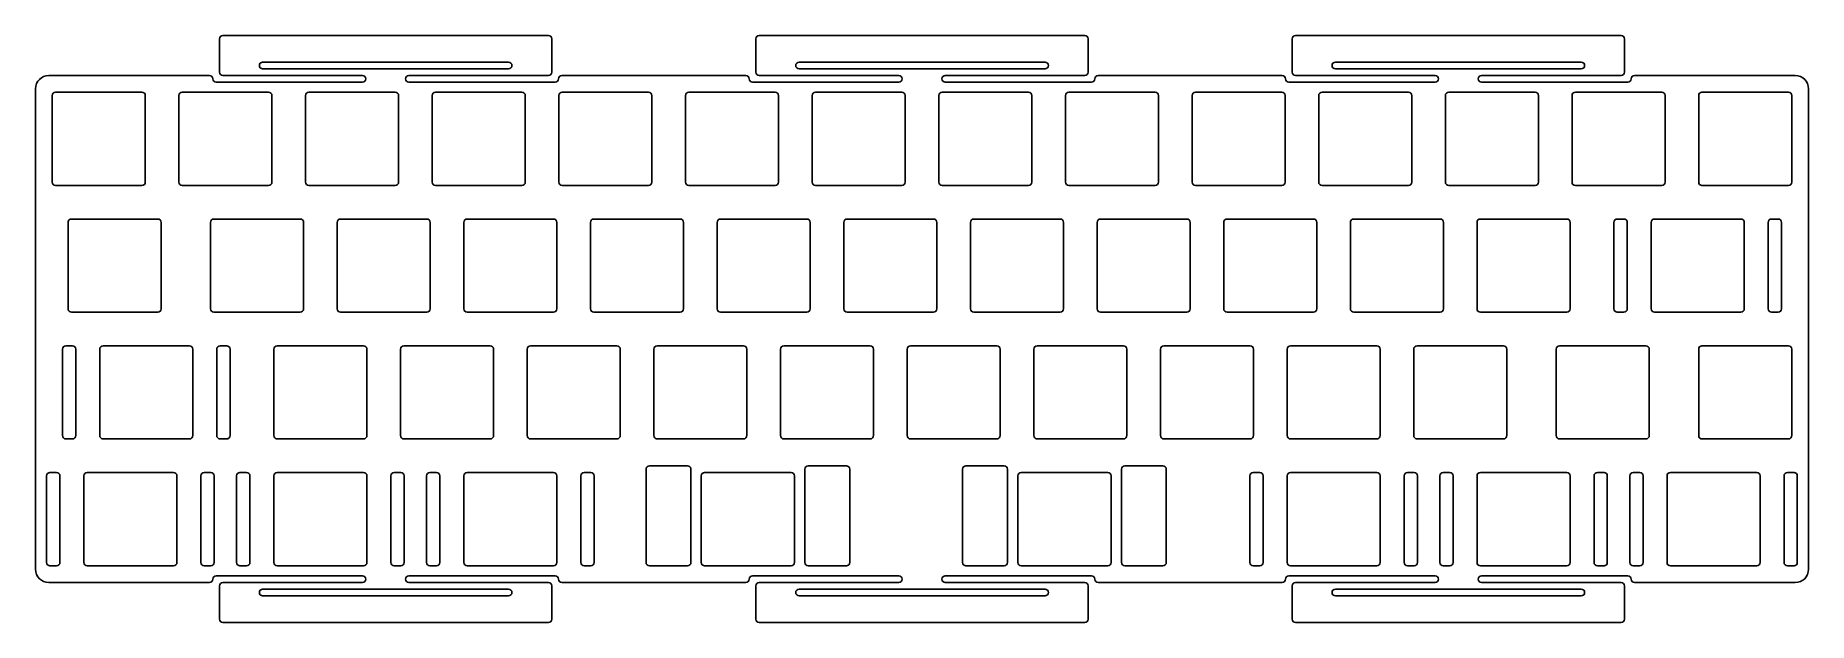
# Model space of a CAD drawing. Header units: millimetres. Extents: x 11 to 278, y 9 to 97.
import ezdxf

# ---------------------------------------------------------------- set-up
doc = ezdxf.new("R2010")
doc.units = ezdxf.units.MM

msp = doc.modelspace()

# ---------------------------------------------------------------- linework, layer by layer
for p, q in [((38.67, 91.93), (38.67, 96.93)), ((39.17, 97.43), (88.17, 97.43)), ((88.67, 91.93), (88.67, 96.93)), ((119.35, 91.93), (119.35, 96.93)), ((119.85, 97.43), (168.85, 97.43)), ((169.35, 91.93), (169.35, 96.93)), ((200.02, 91.93), (200.02, 96.93)), ((200.52, 97.43), (249.52, 97.43)), ((250.02, 91.93), (250.02, 96.93)), ((45.17, 93.43), (82.17, 93.43)), ((125.85, 93.43), (162.85, 93.43)), ((206.52, 93.43), (243.52, 93.43)), ((13, 91.43), (37.17, 91.43)), ((37.67, 90.93), (37.67, 90.93)), ((60.17, 91.43), (39.17, 91.43)), ((44.67, 92.93), (44.67, 92.93)), ((45.17, 92.43), (82.17, 92.43)), ((60.67, 90.93), (60.67, 90.93)), ((66.67, 90.93), (66.67, 90.93)), ((67.17, 91.43), (88.17, 91.43)), ((82.67, 92.93), (82.67, 92.93)), ((90.17, 91.43), (117.85, 91.43)), ((118.35, 90.93), (118.35, 90.93)), ((140.85, 91.43), (119.85, 91.43)), ((125.35, 92.93), (125.35, 92.93)), ((125.85, 92.43), (162.85, 92.43)), ((141.35, 90.93), (141.35, 90.93)), ((147.35, 90.93), (147.35, 90.93)), ((147.85, 91.43), (168.85, 91.43)), ((163.35, 92.93), (163.35, 92.93)), ((170.35, 90.93), (170.35, 90.93)), ((170.85, 91.43), (198.52, 91.43)), ((221.52, 91.43), (200.52, 91.43)), ((206.02, 92.93), (206.02, 92.93)), ((206.52, 92.43), (243.52, 92.43)), ((222.02, 90.93), (222.02, 90.93)), ((228.02, 90.93), (228.02, 90.93)), ((228.52, 91.43), (249.52, 91.43)), ((244.02, 92.93), (244.02, 92.93)), ((251.02, 90.93), (251.02, 90.93)), ((275.7, 91.43), (251.52, 91.43)), ((11, 89.43), (11, 17.23)), ((13.52, 88.41), (13.52, 75.41)), ((14.02, 88.91), (27.02, 88.91)), ((27.52, 88.41), (27.52, 75.41)), ((32.57, 88.41), (32.57, 75.41)), ((33.07, 88.91), (46.07, 88.91)), ((38.17, 90.43), (60.17, 90.43)), ((46.57, 88.41), (46.57, 75.41)), ((51.62, 88.41), (51.62, 75.41)), ((52.12, 88.91), (65.12, 88.91)), ((65.62, 88.41), (65.62, 75.41)), ((89.17, 90.43), (67.17, 90.43)), ((70.67, 88.41), (70.67, 75.41)), ((71.17, 88.91), (84.17, 88.91)), ((84.67, 88.41), (84.67, 75.41)), ((89.72, 88.41), (89.72, 75.41)), ((90.22, 88.91), (103.22, 88.91)), ((103.72, 88.41), (103.72, 75.41)), ((108.77, 88.41), (108.77, 75.41)), ((109.27, 88.91), (122.27, 88.91)), ((118.85, 90.43), (140.85, 90.43)), ((122.77, 88.41), (122.77, 75.41)), ((127.82, 88.41), (127.82, 75.41)), ((128.32, 88.91), (141.32, 88.91)), ((141.82, 88.41), (141.82, 75.41)), ((146.87, 88.41), (146.87, 75.41)), ((147.37, 88.91), (160.37, 88.91)), ((169.85, 90.43), (147.85, 90.43)), ((160.87, 88.41), (160.87, 75.41)), ((165.92, 88.41), (165.92, 75.41)), ((166.42, 88.91), (179.42, 88.91)), ((179.92, 88.41), (179.92, 75.41)), ((184.97, 88.41), (184.97, 75.41)), ((185.47, 88.91), (198.47, 88.91)), ((198.97, 88.41), (198.97, 75.41)), ((199.52, 90.43), (221.52, 90.43)), ((204.02, 88.41), (204.02, 75.41)), ((204.52, 88.91), (217.52, 88.91)), ((218.02, 88.41), (218.02, 75.41)), ((223.07, 88.41), (223.07, 75.41)), ((223.57, 88.91), (236.57, 88.91)), ((250.52, 90.43), (228.52, 90.43)), ((237.07, 88.41), (237.07, 75.41)), ((242.12, 88.41), (242.12, 75.41)), ((242.62, 88.91), (255.62, 88.91)), ((256.12, 88.41), (256.12, 75.41)), ((261.17, 88.41), (261.17, 75.41)), ((261.67, 88.91), (274.67, 88.91)), ((275.17, 88.41), (275.17, 75.41)), ((277.7, 89.43), (277.7, 17.23)), ((14.02, 74.91), (27.02, 74.91)), ((33.07, 74.91), (46.07, 74.91)), ((52.12, 74.91), (65.12, 74.91)), ((71.17, 74.91), (84.17, 74.91)), ((90.22, 74.91), (103.22, 74.91)), ((109.27, 74.91), (122.27, 74.91)), ((128.32, 74.91), (141.32, 74.91)), ((147.37, 74.91), (160.37, 74.91)), ((166.42, 74.91), (179.42, 74.91)), ((185.47, 74.91), (198.47, 74.91)), ((204.52, 74.91), (217.52, 74.91)), ((223.57, 74.91), (236.57, 74.91)), ((242.62, 74.91), (255.62, 74.91)), ((261.67, 74.91), (274.67, 74.91)), ((15.9, 69.36), (15.9, 56.36)), ((16.4, 69.86), (29.4, 69.86)), ((29.9, 69.36), (29.9, 56.36)), ((37.33, 69.36), (37.33, 56.36)), ((37.83, 69.86), (50.83, 69.86)), ((51.33, 69.36), (51.33, 56.36)), ((56.38, 69.36), (56.38, 56.36)), ((56.88, 69.86), (69.88, 69.86)), ((70.38, 69.36), (70.38, 56.36)), ((75.43, 69.36), (75.43, 56.36)), ((75.93, 69.86), (88.93, 69.86)), ((89.43, 69.36), (89.43, 56.36)), ((94.48, 69.36), (94.48, 56.36)), ((94.98, 69.86), (107.98, 69.86)), ((108.48, 69.36), (108.48, 56.36)), ((113.53, 69.36), (113.53, 56.36)), ((114.03, 69.86), (127.03, 69.86)), ((127.53, 69.36), (127.53, 56.36)), ((132.58, 69.36), (132.58, 56.36)), ((133.08, 69.86), (146.08, 69.86)), ((146.58, 69.36), (146.58, 56.36)), ((151.63, 69.36), (151.63, 56.36)), ((152.13, 69.86), (165.13, 69.86)), ((165.63, 69.36), (165.63, 56.36)), ((170.68, 69.36), (170.68, 56.36)), ((171.18, 69.86), (184.18, 69.86)), ((184.68, 69.36), (184.68, 56.36)), ((189.73, 69.36), (189.73, 56.36)), ((190.23, 69.86), (203.23, 69.86)), ((203.73, 69.36), (203.73, 56.36)), ((208.78, 69.36), (208.78, 56.36)), ((209.28, 69.86), (222.28, 69.86)), ((222.78, 69.36), (222.78, 56.36)), ((227.83, 69.36), (227.83, 56.36)), ((228.33, 69.86), (241.33, 69.86)), ((241.83, 69.36), (241.83, 56.36)), ((248.43, 69.36), (248.43, 56.36)), ((248.93, 69.86), (249.93, 69.86)), ((250.43, 69.36), (250.43, 56.36)), ((254.03, 69.36), (254.03, 56.36)), ((254.53, 69.86), (267.53, 69.86)), ((268.03, 69.36), (268.03, 56.36)), ((271.63, 69.36), (271.63, 56.36)), ((272.13, 69.86), (273.13, 69.86)), ((273.63, 69.36), (273.63, 56.36)), ((16.4, 55.86), (29.4, 55.86)), ((37.83, 55.86), (50.83, 55.86)), ((56.88, 55.86), (69.88, 55.86)), ((75.93, 55.86), (88.93, 55.86)), ((94.98, 55.86), (107.98, 55.86)), ((114.03, 55.86), (127.03, 55.86)), ((133.08, 55.86), (146.08, 55.86)), ((152.13, 55.86), (165.13, 55.86)), ((171.18, 55.86), (184.18, 55.86)), ((190.23, 55.86), (203.23, 55.86)), ((209.28, 55.86), (222.28, 55.86)), ((228.33, 55.86), (241.33, 55.86)), ((248.93, 55.86), (249.93, 55.86)), ((254.53, 55.86), (267.53, 55.86)), ((272.13, 55.86), (273.13, 55.86)), ((15.56, 50.81), (16.56, 50.81)), ((21.16, 50.81), (34.16, 50.81)), ((38.76, 50.81), (39.76, 50.81)), ((47.36, 50.81), (60.36, 50.81)), ((66.41, 50.81), (79.41, 50.81)), ((85.46, 50.81), (98.46, 50.81)), ((104.51, 50.81), (117.51, 50.81)), ((123.56, 50.81), (136.56, 50.81)), ((142.61, 50.81), (155.61, 50.81)), ((161.66, 50.81), (174.66, 50.81)), ((180.71, 50.81), (193.71, 50.81)), ((199.76, 50.81), (212.76, 50.81)), ((218.81, 50.81), (231.81, 50.81)), ((240.24, 50.81), (253.24, 50.81)), ((261.67, 50.81), (274.67, 50.81)), ((15.06, 50.31), (15.06, 37.31)), ((17.06, 50.31), (17.06, 37.31)), ((20.66, 50.31), (20.66, 37.31)), ((34.66, 50.31), (34.66, 37.31)), ((38.26, 50.31), (38.26, 37.31)), ((40.26, 50.31), (40.26, 37.31)), ((46.86, 50.31), (46.86, 37.31)), ((60.86, 50.31), (60.86, 37.31)), ((65.91, 50.31), (65.91, 37.31)), ((79.91, 50.31), (79.91, 37.31)), ((84.96, 50.31), (84.96, 37.31)), ((98.96, 50.31), (98.96, 37.31)), ((104.01, 50.31), (104.01, 37.31)), ((118.01, 50.31), (118.01, 37.31)), ((123.06, 50.31), (123.06, 37.31)), ((137.06, 50.31), (137.06, 37.31)), ((142.11, 50.31), (142.11, 37.31)), ((156.11, 50.31), (156.11, 37.31)), ((161.16, 50.31), (161.16, 37.31)), ((175.16, 50.31), (175.16, 37.31)), ((180.21, 50.31), (180.21, 37.31)), ((194.21, 50.31), (194.21, 37.31)), ((199.26, 50.31), (199.26, 37.31)), ((213.26, 50.31), (213.26, 37.31)), ((218.31, 50.31), (218.31, 37.31)), ((232.31, 50.31), (232.31, 37.31)), ((239.74, 50.31), (239.74, 37.31)), ((253.74, 50.31), (253.74, 37.31)), ((261.17, 50.31), (261.17, 37.31)), ((275.17, 50.31), (275.17, 37.31)), ((15.56, 36.81), (16.56, 36.81)), ((21.16, 36.81), (34.16, 36.81)), ((38.76, 36.81), (39.76, 36.81)), ((47.36, 36.81), (60.36, 36.81)), ((66.41, 36.81), (79.41, 36.81)), ((85.46, 36.81), (98.46, 36.81)), ((104.51, 36.81), (117.51, 36.81)), ((123.56, 36.81), (136.56, 36.81)), ((142.61, 36.81), (155.61, 36.81)), ((161.66, 36.81), (174.66, 36.81)), ((180.71, 36.81), (193.71, 36.81)), ((199.76, 36.81), (212.76, 36.81)), ((218.81, 36.81), (231.81, 36.81)), ((240.24, 36.81), (253.24, 36.81)), ((261.67, 36.81), (274.67, 36.81)), ((102.84, 32.26), (102.84, 18.26)), ((109.09, 32.76), (103.34, 32.76)), ((109.59, 18.26), (109.59, 32.26)), ((126.72, 32.26), (126.72, 18.26)), ((132.97, 32.76), (127.22, 32.76)), ((133.47, 18.26), (133.47, 32.26)), ((150.46, 18.26), (150.46, 32.26)), ((156.71, 32.76), (150.96, 32.76)), ((157.21, 18.26), (157.21, 32.26)), ((174.34, 32.26), (174.34, 18.26)), ((180.59, 32.76), (174.84, 32.76)), ((181.09, 18.26), (181.09, 32.26)), ((12.68, 31.26), (12.68, 18.26)), ((13.18, 31.76), (14.18, 31.76)), ((14.68, 31.26), (14.68, 18.26)), ((18.28, 31.26), (18.28, 18.26)), ((18.78, 31.76), (31.78, 31.76)), ((32.28, 31.26), (32.28, 18.26)), ((35.88, 31.26), (35.88, 18.26)), ((36.38, 31.76), (37.38, 31.76)), ((37.88, 31.26), (37.88, 18.26)), ((41.26, 31.26), (41.26, 18.26)), ((41.76, 31.76), (42.76, 31.76)), ((43.26, 31.26), (43.26, 18.26)), ((46.86, 31.26), (46.86, 18.26)), ((47.36, 31.76), (60.36, 31.76)), ((60.86, 31.26), (60.86, 18.26)), ((64.46, 31.26), (64.46, 18.26)), ((64.96, 31.76), (65.96, 31.76)), ((66.46, 31.26), (66.46, 18.26)), ((69.83, 31.26), (69.83, 18.26)), ((70.33, 31.76), (71.33, 31.76)), ((71.83, 31.26), (71.83, 18.26)), ((75.43, 31.26), (75.43, 18.26)), ((75.93, 31.76), (88.93, 31.76)), ((89.43, 31.26), (89.43, 18.26)), ((93.03, 31.26), (93.03, 18.26)), ((93.53, 31.76), (94.53, 31.76)), ((95.03, 31.26), (95.03, 18.26)), ((111.15, 31.26), (111.15, 18.26)), ((111.65, 31.76), (124.65, 31.76)), ((125.15, 31.26), (125.15, 18.26)), ((158.78, 31.26), (158.78, 18.26)), ((159.28, 31.76), (172.28, 31.76)), ((172.78, 31.26), (172.78, 18.26)), ((193.66, 31.26), (193.66, 18.26)), ((194.16, 31.76), (195.16, 31.76)), ((195.66, 31.26), (195.66, 18.26)), ((199.26, 31.26), (199.26, 18.26)), ((199.76, 31.76), (212.76, 31.76)), ((213.26, 31.26), (213.26, 18.26)), ((216.86, 31.26), (216.86, 18.26)), ((217.36, 31.76), (218.36, 31.76)), ((218.86, 31.26), (218.86, 18.26)), ((222.23, 31.26), (222.23, 18.26)), ((222.73, 31.76), (223.73, 31.76)), ((224.23, 31.26), (224.23, 18.26)), ((227.83, 31.26), (227.83, 18.26)), ((228.33, 31.76), (241.33, 31.76)), ((241.83, 31.26), (241.83, 18.26)), ((245.43, 31.26), (245.43, 18.26)), ((245.93, 31.76), (246.93, 31.76)), ((247.43, 31.26), (247.43, 18.26)), ((250.81, 31.26), (250.81, 18.26)), ((251.31, 31.76), (252.31, 31.76)), ((252.81, 31.26), (252.81, 18.26)), ((256.41, 31.26), (256.41, 18.26)), ((256.91, 31.76), (269.91, 31.76)), ((270.41, 31.26), (270.41, 18.26)), ((274.01, 31.26), (274.01, 18.26)), ((274.51, 31.76), (275.51, 31.76)), ((276.01, 31.26), (276.01, 18.26)), ((13.18, 17.76), (14.18, 17.76)), ((18.78, 17.76), (31.78, 17.76)), ((36.38, 17.76), (37.38, 17.76)), ((38.17, 16.23), (60.17, 16.23)), ((41.76, 17.76), (42.76, 17.76)), ((47.36, 17.76), (60.36, 17.76)), ((64.96, 17.76), (65.96, 17.76)), ((89.17, 16.23), (67.17, 16.23)), ((70.33, 17.76), (71.33, 17.76)), ((75.93, 17.76), (88.93, 17.76)), ((93.53, 17.76), (94.53, 17.76)), ((103.34, 17.76), (109.09, 17.76)), ((111.65, 17.76), (124.65, 17.76)), ((118.85, 16.23), (140.85, 16.23)), ((127.22, 17.76), (132.97, 17.76)), ((169.85, 16.23), (147.85, 16.23)), ((156.71, 17.76), (150.96, 17.76)), ((159.28, 17.76), (172.28, 17.76)), ((174.84, 17.76), (180.59, 17.76)), ((194.16, 17.76), (195.16, 17.76)), ((199.52, 16.23), (221.52, 16.23)), ((199.76, 17.76), (212.76, 17.76)), ((217.36, 17.76), (218.36, 17.76)), ((222.73, 17.76), (223.73, 17.76)), ((228.33, 17.76), (241.33, 17.76)), ((250.52, 16.23), (228.52, 16.23)), ((245.93, 17.76), (246.93, 17.76)), ((251.31, 17.76), (252.31, 17.76)), ((256.91, 17.76), (269.91, 17.76)), ((274.51, 17.76), (275.51, 17.76)), ((13, 15.23), (37.17, 15.23)), ((37.67, 15.73), (37.67, 15.73)), ((38.67, 14.73), (38.67, 9.73)), ((60.17, 15.23), (39.17, 15.23)), ((44.67, 13.73), (44.67, 13.73)), ((82.17, 14.23), (45.17, 14.23)), ((60.67, 15.73), (60.67, 15.73)), ((66.67, 15.73), (66.67, 15.73)), ((67.17, 15.23), (88.17, 15.23)), ((82.67, 13.73), (82.67, 13.73)), ((88.67, 14.73), (88.67, 9.73)), ((117.85, 15.23), (90.17, 15.23)), ((118.35, 15.73), (118.35, 15.73)), ((119.35, 14.73), (119.35, 9.73)), ((140.85, 15.23), (119.85, 15.23)), ((125.35, 13.73), (125.35, 13.73)), ((162.85, 14.23), (125.85, 14.23)), ((141.35, 15.73), (141.35, 15.73)), ((147.35, 15.73), (147.35, 15.73)), ((147.85, 15.23), (168.85, 15.23)), ((163.35, 13.73), (163.35, 13.73)), ((169.35, 14.73), (169.35, 9.73)), ((170.35, 15.73), (170.35, 15.73)), ((198.52, 15.23), (170.85, 15.23)), ((200.02, 14.73), (200.02, 9.73)), ((221.52, 15.23), (200.52, 15.23)), ((206.02, 13.73), (206.02, 13.73)), ((243.52, 14.23), (206.52, 14.23)), ((222.02, 15.73), (222.02, 15.73)), ((228.02, 15.73), (228.02, 15.73)), ((228.52, 15.23), (249.52, 15.23)), ((244.02, 13.73), (244.02, 13.73)), ((250.02, 14.73), (250.02, 9.73)), ((251.02, 15.73), (251.02, 15.73)), ((275.7, 15.23), (251.52, 15.23)), ((82.17, 13.23), (45.17, 13.23)), ((162.85, 13.23), (125.85, 13.23)), ((243.52, 13.23), (206.52, 13.23)), ((88.17, 9.23), (39.17, 9.23)), ((168.85, 9.23), (119.85, 9.23)), ((249.52, 9.23), (200.52, 9.23))]:
    msp.add_line(p, q)
for centre, radius, start, end in [((39.17, 96.93), 0.5, 90, 180), ((88.17, 96.93), 0.5, 0, 90), ((119.85, 96.93), 0.5, 90, 180), ((168.85, 96.93), 0.5, 0, 90), ((200.52, 96.93), 0.5, 90, 180), ((249.52, 96.93), 0.5, 0, 90), ((45.17, 92.93), 0.5, 90, 180), ((82.17, 92.93), 0.5, 0, 90), ((125.85, 92.93), 0.5, 90, 180), ((162.85, 92.93), 0.5, 0, 90), ((206.52, 92.93), 0.5, 90, 180), ((243.52, 92.93), 0.5, 0, 90), ((13, 89.43), 2, 90, 180), ((37.17, 90.93), 0.5, 0, 90), ((38.17, 90.93), 0.5, 180, 270), ((39.17, 91.93), 0.5, 180, 270), ((45.17, 92.93), 0.5, 180, 270), ((60.17, 90.93), 0.5, 0, 90), ((60.17, 90.93), 0.5, 270, 0), ((67.17, 90.93), 0.5, 90, 180), ((67.17, 90.93), 0.5, 180, 270), ((82.17, 92.93), 0.5, 270, 0), ((88.17, 91.93), 0.5, 270, 0), ((89.17, 90.93), 0.5, 270, 0), ((90.17, 90.93), 0.5, 90, 180), ((117.85, 90.93), 0.5, 0, 90), ((118.85, 90.93), 0.5, 180, 270), ((119.85, 91.93), 0.5, 180, 270), ((125.85, 92.93), 0.5, 180, 270), ((140.85, 90.93), 0.5, 0, 90), ((140.85, 90.93), 0.5, 270, 0), ((147.85, 90.93), 0.5, 90, 180), ((147.85, 90.93), 0.5, 180, 270), ((162.85, 92.93), 0.5, 270, 0), ((168.85, 91.93), 0.5, 270, 0), ((169.85, 90.93), 0.5, 270, 0), ((170.85, 90.93), 0.5, 90, 180), ((198.52, 90.93), 0.5, 0, 90), ((199.52, 90.93), 0.5, 180, 270), ((200.52, 91.93), 0.5, 180, 270), ((206.52, 92.93), 0.5, 180, 270), ((221.52, 90.93), 0.5, 0, 90), ((221.52, 90.93), 0.5, 270, 0), ((228.52, 90.93), 0.5, 90, 180), ((228.52, 90.93), 0.5, 180, 270), ((243.52, 92.93), 0.5, 270, 0), ((249.52, 91.93), 0.5, 270, 0), ((250.52, 90.93), 0.5, 270, 0), ((251.52, 90.93), 0.5, 90, 180), ((275.7, 89.43), 2, 0, 90), ((14.02, 88.41), 0.5, 90, 180), ((27.02, 88.41), 0.5, 0, 90), ((33.07, 88.41), 0.5, 90, 180), ((46.07, 88.41), 0.5, 0, 90), ((52.12, 88.41), 0.5, 90, 180), ((65.12, 88.41), 0.5, 0, 90), ((71.17, 88.41), 0.5, 90, 180), ((84.17, 88.41), 0.5, 0, 90), ((90.22, 88.41), 0.5, 90, 180), ((103.22, 88.41), 0.5, 0, 90), ((109.27, 88.41), 0.5, 90, 180), ((122.27, 88.41), 0.5, 0, 90), ((128.32, 88.41), 0.5, 90, 180), ((141.32, 88.41), 0.5, 0, 90), ((147.37, 88.41), 0.5, 90, 180), ((160.37, 88.41), 0.5, 0, 90), ((166.42, 88.41), 0.5, 90, 180), ((179.42, 88.41), 0.5, 0, 90), ((185.47, 88.41), 0.5, 90, 180), ((198.47, 88.41), 0.5, 0, 90), ((204.52, 88.41), 0.5, 90, 180), ((217.52, 88.41), 0.5, 0, 90), ((223.57, 88.41), 0.5, 90, 180), ((236.57, 88.41), 0.5, 0, 90), ((242.62, 88.41), 0.5, 90, 180), ((255.62, 88.41), 0.5, 0, 90), ((261.67, 88.41), 0.5, 90, 180), ((274.67, 88.41), 0.5, 0, 90), ((14.02, 75.41), 0.5, 180, 270), ((27.02, 75.41), 0.5, 270, 0), ((33.07, 75.41), 0.5, 180, 270), ((46.07, 75.41), 0.5, 270, 0), ((52.12, 75.41), 0.5, 180, 270), ((65.12, 75.41), 0.5, 270, 0), ((71.17, 75.41), 0.5, 180, 270), ((84.17, 75.41), 0.5, 270, 0), ((90.22, 75.41), 0.5, 180, 270), ((103.22, 75.41), 0.5, 270, 0), ((109.27, 75.41), 0.5, 180, 270), ((122.27, 75.41), 0.5, 270, 0), ((128.32, 75.41), 0.5, 180, 270), ((141.32, 75.41), 0.5, 270, 0), ((147.37, 75.41), 0.5, 180, 270), ((160.37, 75.41), 0.5, 270, 0), ((166.42, 75.41), 0.5, 180, 270), ((179.42, 75.41), 0.5, 270, 0), ((185.47, 75.41), 0.5, 180, 270), ((198.47, 75.41), 0.5, 270, 0), ((204.52, 75.41), 0.5, 180, 270), ((217.52, 75.41), 0.5, 270, 0), ((223.57, 75.41), 0.5, 180, 270), ((236.57, 75.41), 0.5, 270, 0), ((242.62, 75.41), 0.5, 180, 270), ((255.62, 75.41), 0.5, 270, 0), ((261.67, 75.41), 0.5, 180, 270), ((274.67, 75.41), 0.5, 270, 0), ((16.4, 69.36), 0.5, 90, 180), ((29.4, 69.36), 0.5, 0, 90), ((37.83, 69.36), 0.5, 90, 180), ((50.83, 69.36), 0.5, 0, 90), ((56.88, 69.36), 0.5, 90, 180), ((69.88, 69.36), 0.5, 0, 90), ((75.93, 69.36), 0.5, 90, 180), ((88.93, 69.36), 0.5, 0, 90), ((94.98, 69.36), 0.5, 90, 180), ((107.98, 69.36), 0.5, 0, 90), ((114.03, 69.36), 0.5, 90, 180), ((127.03, 69.36), 0.5, 0, 90), ((133.08, 69.36), 0.5, 90, 180), ((146.08, 69.36), 0.5, 0, 90), ((152.13, 69.36), 0.5, 90, 180), ((165.13, 69.36), 0.5, 0, 90), ((171.18, 69.36), 0.5, 90, 180), ((184.18, 69.36), 0.5, 0, 90), ((190.23, 69.36), 0.5, 90, 180), ((203.23, 69.36), 0.5, 0, 90), ((209.28, 69.36), 0.5, 90, 180), ((222.28, 69.36), 0.5, 0, 90), ((228.33, 69.36), 0.5, 90, 180), ((241.33, 69.36), 0.5, 0, 90), ((248.93, 69.36), 0.5, 90, 180), ((249.93, 69.36), 0.5, 0, 90), ((254.53, 69.36), 0.5, 90, 180), ((267.53, 69.36), 0.5, 0, 90), ((272.13, 69.36), 0.5, 90, 180), ((273.13, 69.36), 0.5, 0, 90), ((16.4, 56.36), 0.5, 180, 270), ((29.4, 56.36), 0.5, 270, 0), ((37.83, 56.36), 0.5, 180, 270), ((50.83, 56.36), 0.5, 270, 0), ((56.88, 56.36), 0.5, 180, 270), ((69.88, 56.36), 0.5, 270, 0), ((75.93, 56.36), 0.5, 180, 270), ((88.93, 56.36), 0.5, 270, 0), ((94.98, 56.36), 0.5, 180, 270), ((107.98, 56.36), 0.5, 270, 0), ((114.03, 56.36), 0.5, 180, 270), ((127.03, 56.36), 0.5, 270, 0), ((133.08, 56.36), 0.5, 180, 270), ((146.08, 56.36), 0.5, 270, 0), ((152.13, 56.36), 0.5, 180, 270), ((165.13, 56.36), 0.5, 270, 0), ((171.18, 56.36), 0.5, 180, 270), ((184.18, 56.36), 0.5, 270, 0), ((190.23, 56.36), 0.5, 180, 270), ((203.23, 56.36), 0.5, 270, 0), ((209.28, 56.36), 0.5, 180, 270), ((222.28, 56.36), 0.5, 270, 0), ((228.33, 56.36), 0.5, 180, 270), ((241.33, 56.36), 0.5, 270, 0), ((248.93, 56.36), 0.5, 180, 270), ((249.93, 56.36), 0.5, 270, 0), ((254.53, 56.36), 0.5, 180, 270), ((267.53, 56.36), 0.5, 270, 0), ((272.13, 56.36), 0.5, 180, 270), ((273.13, 56.36), 0.5, 270, 0), ((15.56, 50.31), 0.5, 90, 180), ((16.56, 50.31), 0.5, 0, 90), ((21.16, 50.31), 0.5, 90, 180), ((34.16, 50.31), 0.5, 0, 90), ((38.76, 50.31), 0.5, 90, 180), ((39.76, 50.31), 0.5, 0, 90), ((47.36, 50.31), 0.5, 90, 180), ((60.36, 50.31), 0.5, 0, 90), ((66.41, 50.31), 0.5, 90, 180), ((79.41, 50.31), 0.5, 0, 90), ((85.46, 50.31), 0.5, 90, 180), ((98.46, 50.31), 0.5, 0, 90), ((104.51, 50.31), 0.5, 90, 180), ((117.51, 50.31), 0.5, 0, 90), ((123.56, 50.31), 0.5, 90, 180), ((136.56, 50.31), 0.5, 0, 90), ((142.61, 50.31), 0.5, 90, 180), ((155.61, 50.31), 0.5, 0, 90), ((161.66, 50.31), 0.5, 90, 180), ((174.66, 50.31), 0.5, 0, 90), ((180.71, 50.31), 0.5, 90, 180), ((193.71, 50.31), 0.5, 0, 90), ((199.76, 50.31), 0.5, 90, 180), ((212.76, 50.31), 0.5, 0, 90), ((218.81, 50.31), 0.5, 90, 180), ((231.81, 50.31), 0.5, 0, 90), ((240.24, 50.31), 0.5, 90, 180), ((253.24, 50.31), 0.5, 0, 90), ((261.67, 50.31), 0.5, 90, 180), ((274.67, 50.31), 0.5, 0, 90), ((15.56, 37.31), 0.5, 180, 270), ((16.56, 37.31), 0.5, 270, 0), ((21.16, 37.31), 0.5, 180, 270), ((34.16, 37.31), 0.5, 270, 0), ((38.76, 37.31), 0.5, 180, 270), ((39.76, 37.31), 0.5, 270, 0), ((47.36, 37.31), 0.5, 180, 270), ((60.36, 37.31), 0.5, 270, 0), ((66.41, 37.31), 0.5, 180, 270), ((79.41, 37.31), 0.5, 270, 0), ((85.46, 37.31), 0.5, 180, 270), ((98.46, 37.31), 0.5, 270, 0), ((104.51, 37.31), 0.5, 180, 270), ((117.51, 37.31), 0.5, 270, 0), ((123.56, 37.31), 0.5, 180, 270), ((136.56, 37.31), 0.5, 270, 0), ((142.61, 37.31), 0.5, 180, 270), ((155.61, 37.31), 0.5, 270, 0), ((161.66, 37.31), 0.5, 180, 270), ((174.66, 37.31), 0.5, 270, 0), ((180.71, 37.31), 0.5, 180, 270), ((193.71, 37.31), 0.5, 270, 0), ((199.76, 37.31), 0.5, 180, 270), ((212.76, 37.31), 0.5, 270, 0), ((218.81, 37.31), 0.5, 180, 270), ((231.81, 37.31), 0.5, 270, 0), ((240.24, 37.31), 0.5, 180, 270), ((253.24, 37.31), 0.5, 270, 0), ((261.67, 37.31), 0.5, 180, 270), ((274.67, 37.31), 0.5, 270, 0), ((103.34, 32.26), 0.5, 90, 180), ((109.09, 32.26), 0.5, 360, 90), ((127.22, 32.26), 0.5, 90, 180), ((132.97, 32.26), 0.5, 0, 90), ((150.96, 32.26), 0.5, 90, 180), ((156.71, 32.26), 0.5, 360, 90), ((174.84, 32.26), 0.5, 90, 180), ((180.59, 32.26), 0.5, 360, 90), ((13.18, 31.26), 0.5, 90, 180), ((14.18, 31.26), 0.5, 0, 90), ((18.78, 31.26), 0.5, 90, 180), ((31.78, 31.26), 0.5, 0, 90), ((36.38, 31.26), 0.5, 90, 180), ((37.38, 31.26), 0.5, 0, 90), ((41.76, 31.26), 0.5, 90, 180), ((42.76, 31.26), 0.5, 0, 90), ((47.36, 31.26), 0.5, 90, 180), ((60.36, 31.26), 0.5, 0, 90), ((64.96, 31.26), 0.5, 90, 180), ((65.96, 31.26), 0.5, 0, 90), ((70.33, 31.26), 0.5, 90, 180), ((71.33, 31.26), 0.5, 0, 90), ((75.93, 31.26), 0.5, 90, 180), ((88.93, 31.26), 0.5, 0, 90), ((93.53, 31.26), 0.5, 90, 180), ((94.53, 31.26), 0.5, 0, 90), ((111.65, 31.26), 0.5, 90, 180), ((124.65, 31.26), 0.5, 0, 90), ((159.28, 31.26), 0.5, 90, 180), ((172.28, 31.26), 0.5, 0, 90), ((194.16, 31.26), 0.5, 90, 180), ((195.16, 31.26), 0.5, 0, 90), ((199.76, 31.26), 0.5, 90, 180), ((212.76, 31.26), 0.5, 0, 90), ((217.36, 31.26), 0.5, 90, 180), ((218.36, 31.26), 0.5, 0, 90), ((222.73, 31.26), 0.5, 90, 180), ((223.73, 31.26), 0.5, 0, 90), ((228.33, 31.26), 0.5, 90, 180), ((241.33, 31.26), 0.5, 0, 90), ((245.93, 31.26), 0.5, 90, 180), ((246.93, 31.26), 0.5, 0, 90), ((251.31, 31.26), 0.5, 90, 180), ((252.31, 31.26), 0.5, 0, 90), ((256.91, 31.26), 0.5, 90, 180), ((269.91, 31.26), 0.5, 0, 90), ((274.51, 31.26), 0.5, 90, 180), ((275.51, 31.26), 0.5, 0, 90), ((13, 17.23), 2, 180, 270), ((13.18, 18.26), 0.5, 180, 270), ((14.18, 18.26), 0.5, 270, 0), ((18.78, 18.26), 0.5, 180, 270), ((31.78, 18.26), 0.5, 270, 0), ((36.38, 18.26), 0.5, 180, 270), ((37.38, 18.26), 0.5, 270, 0), ((38.17, 15.73), 0.5, 90, 180), ((41.76, 18.26), 0.5, 180, 270), ((42.76, 18.26), 0.5, 270, 0), ((47.36, 18.26), 0.5, 180, 270), ((60.17, 15.73), 0.5, 0, 90), ((60.36, 18.26), 0.5, 270, 0), ((64.96, 18.26), 0.5, 180, 270), ((65.96, 18.26), 0.5, 270, 0), ((67.17, 15.73), 0.5, 90, 180), ((70.33, 18.26), 0.5, 180, 270), ((71.33, 18.26), 0.5, 270, 0), ((75.93, 18.26), 0.5, 180, 270), ((88.93, 18.26), 0.5, 270, 0), ((89.17, 15.73), 0.5, 0, 90), ((93.53, 18.26), 0.5, 180, 270), ((94.53, 18.26), 0.5, 270, 0), ((103.34, 18.26), 0.5, 180, 270), ((109.09, 18.26), 0.5, 270, 360), ((111.65, 18.26), 0.5, 180, 270), ((118.85, 15.73), 0.5, 90, 180), ((124.65, 18.26), 0.5, 270, 0), ((127.22, 18.26), 0.5, 180, 270), ((132.97, 18.26), 0.5, 270, 360), ((140.85, 15.73), 0.5, 0, 90), ((147.85, 15.73), 0.5, 90, 180), ((150.96, 18.26), 0.5, 180, 270), ((156.71, 18.26), 0.5, 270, 360), ((159.28, 18.26), 0.5, 180, 270), ((169.85, 15.73), 0.5, 0, 90), ((172.28, 18.26), 0.5, 270, 0), ((174.84, 18.26), 0.5, 180, 270), ((180.59, 18.26), 0.5, 270, 360), ((194.16, 18.26), 0.5, 180, 270), ((195.16, 18.26), 0.5, 270, 0), ((199.52, 15.73), 0.5, 90, 180), ((199.76, 18.26), 0.5, 180, 270), ((212.76, 18.26), 0.5, 270, 0), ((217.36, 18.26), 0.5, 180, 270), ((218.36, 18.26), 0.5, 270, 0), ((221.52, 15.73), 0.5, 0, 90), ((222.73, 18.26), 0.5, 180, 270), ((223.73, 18.26), 0.5, 270, 0), ((228.33, 18.26), 0.5, 180, 270), ((228.52, 15.73), 0.5, 90, 180), ((241.33, 18.26), 0.5, 270, 0), ((245.93, 18.26), 0.5, 180, 270), ((246.93, 18.26), 0.5, 270, 0), ((250.52, 15.73), 0.5, 0, 90), ((251.31, 18.26), 0.5, 180, 270), ((252.31, 18.26), 0.5, 270, 0), ((256.91, 18.26), 0.5, 180, 270), ((269.91, 18.26), 0.5, 270, 0), ((274.51, 18.26), 0.5, 180, 270), ((275.51, 18.26), 0.5, 270, 0), ((275.7, 17.23), 2, 270, 0), ((37.17, 15.73), 0.5, 270, 0), ((39.17, 14.73), 0.5, 90, 180), ((45.17, 13.73), 0.5, 90, 180), ((45.17, 13.73), 0.5, 180, 270), ((60.17, 15.73), 0.5, 270, 0), ((67.17, 15.73), 0.5, 180, 270), ((82.17, 13.73), 0.5, 0, 90), ((82.17, 13.73), 0.5, 270, 0), ((88.17, 14.73), 0.5, 0, 90), ((90.17, 15.73), 0.5, 180, 270), ((117.85, 15.73), 0.5, 270, 0), ((119.85, 14.73), 0.5, 90, 180), ((125.85, 13.73), 0.5, 90, 180), ((125.85, 13.73), 0.5, 180, 270), ((140.85, 15.73), 0.5, 270, 0), ((147.85, 15.73), 0.5, 180, 270), ((162.85, 13.73), 0.5, 0, 90), ((162.85, 13.73), 0.5, 270, 0), ((168.85, 14.73), 0.5, 0, 90), ((170.85, 15.73), 0.5, 180, 270), ((198.52, 15.73), 0.5, 270, 0), ((200.52, 14.73), 0.5, 90, 180), ((206.52, 13.73), 0.5, 90, 180), ((206.52, 13.73), 0.5, 180, 270), ((221.52, 15.73), 0.5, 270, 0), ((228.52, 15.73), 0.5, 180, 270), ((243.52, 13.73), 0.5, 0, 90), ((243.52, 13.73), 0.5, 270, 0), ((249.52, 14.73), 0.5, 0, 90), ((251.52, 15.73), 0.5, 180, 270), ((39.17, 9.73), 0.5, 180, 270), ((88.17, 9.73), 0.5, 270, 0), ((119.85, 9.73), 0.5, 180, 270), ((168.85, 9.73), 0.5, 270, 0), ((200.52, 9.73), 0.5, 180, 270), ((249.52, 9.73), 0.5, 270, 0)]:
    msp.add_arc(centre, radius, start, end)

doc.saveas('drawing.dxf')
